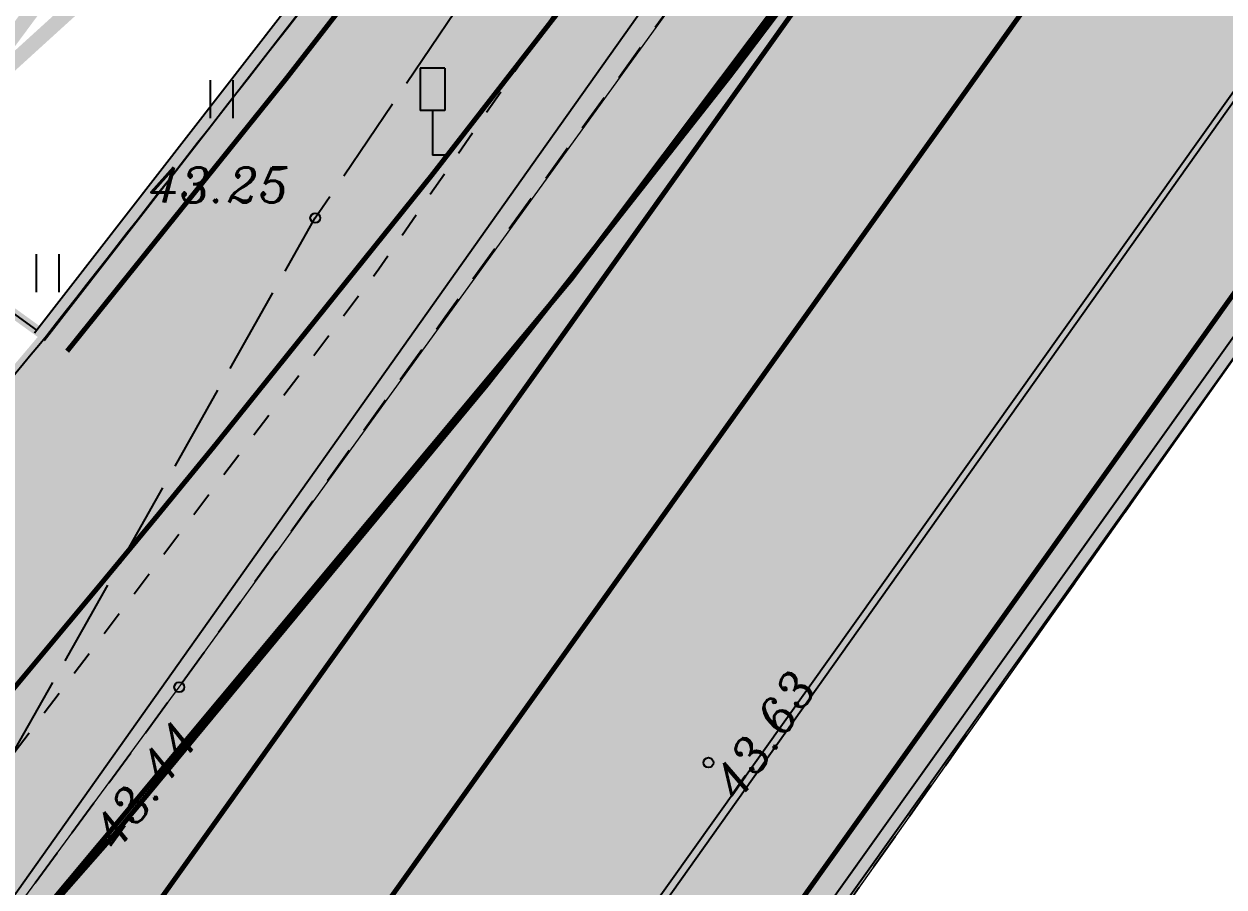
# Model space of a CAD drawing. Header units: metres. Extents: x 751 to 535790, y 161 to 6579518.
# Drawn here: x 535384.03 to 535408.16, y 6578829.16 to 6578846.51 of the extents above; entities that cross this region are included whole.
import ezdxf
from ezdxf.enums import TextEntityAlignment as Align

# ---------------------------------------------------------------- set-up
doc = ezdxf.new("R2010")
doc.units = ezdxf.units.M
for name, pattern in [('08136_Kogujatee$0$911', [2, 1, 1]), ('08136_Kogujatee$0$921', [4, 1, -3]), ('08136_Kogujatee$0$924', [4, 1, -3]), ('08136_Kogujatee$0$DOT', [0.25, 0, -0.25]), ('13132-geo$0$ASFBET', [2.5, 1.5, -1]), ('13132-geo$0$KRUUSKILL', [2, 1, -1]), ('13132-geo$0$TEERADA', [4.5, 3.5, -1]), ('CENTERX2', [4, 2.5, -0.5, 0.5, -0.5])]:
    doc.linetypes.add(name, pattern=pattern)
doc.layers.get('0').update_dxf_attribs({"lineweight": 9})
for name, color, linetype, lineweight in [('-GEODEESIA', 7, 'Continuous', 9), ('-KOGUJATEE', 7, 'Continuous', 9), ('DP_KR-olemasolev', 36, 'Continuous', 9), ('DP_KV-raudtee', 44, 'CENTERX2', 9), ('DP_T-autoliiklus-LIKV', 254, 'Continuous', 9)]:
    doc.layers.add(name, color=color, linetype=linetype, lineweight=lineweight)
doc.layers.add('08136_Kogujatee$0$K-T_kate_kõnnitee', color=7, linetype='Continuous', true_color=0xffffcc)
for name, color, linetype in [('08136_Kogujatee$0$K-T_kate_sõidutee', 254, 'Continuous'), ('08136_Kogujatee$0$K-T_KM', 7, 'Continuous'), ('08136_Kogujatee$0$K-T_tee', 250, 'Continuous'), ('08136_Kogujatee$0$K-T_tee äärekivi', 250, 'Continuous'), ('13132-geo$0$HALJASTUS', 7, 'Continuous'), ('13132-geo$0$korgus', 7, 'Continuous'), ('13132-geo$0$LIIKLUS', 7, 'Continuous'), ('13132-geo$0$SITRASS', 7, 'Continuous'), ('13132-geo$0$TEE', 7, 'Continuous')]:
    doc.layers.add(name, color=color, linetype=linetype)
doc.styles.add('13132-geo$0$italic', font='italic.shx')
doc.linetypes.add('13132-geo$0$SI_KBL', pattern='A,8,-2,4,[132,mkm.shx,S=0.5,R=0,X=0,Y=0],4,-2', length=20)

# ---------------------------------------------------------------- blocks, each defined once
blk = doc.blocks.new('13132-geo$0$HEIN')
at = {"color": 0, "linetype": 'Continuous'}
for p, q in [((-0.4550559781346237, 0.7611157096907846), (-0.4550559781346237, -0.7611157096907846)), ((0.4550559781346237, 0.7611157096907846), (0.4550559781346237, -0.7611157096907846))]:
    blk.add_line(p, q, dxfattribs=at)
blk = doc.blocks.new('13132-geo$0$LIIKLM')
at = {"color": 0, "linetype": 'Continuous', "flags": 128}
for points in [[(-0.5, 3.5), (-0.5, 1.800000000000011)], [(0.5, 3.5), (-0.5, 3.5)], [(0.5, 3.5), (0.5, 1.800000000000011)], [(0.5, 1.800000000000011), (-0.5, 1.800000000000011)], [(0, 1.800000000000011), (0, 0)], [(0.5, 0), (0, 0)]]:
    blk.add_lwpolyline(points, dxfattribs=at)
blk = doc.blocks.new('13132-geo')
at = {"layer": '13132-geo$0$korgus', "linetype": 'Continuous', "ltscale": 0.5}
for centre in [(535389.887, 6578842.61), (535387.152, 6578833.178), (535397.793, 6578831.661)]:
    blk.add_circle(centre, 0.1, dxfattribs=at)
at = {"layer": '13132-geo$0$SITRASS', "linetype": '13132-geo$0$SI_KBL', "ltscale": 0.5, "flags": 128}
blk.add_lwpolyline([(535407.010953886, 6578861.661908781), (535406.910989749, 6578861.521116106), (535394.3944638472, 6578843.88657143), (535382.3932339083, 6578826.959286356), (535375.4527635823, 6578817.170013061), (535365.2591740516, 6578802.791857501), (535351.379243937, 6578783.21259449), (535336.5678780867, 6578762.301744798), (535324.6021892712, 6578745.349317504), (535311.1967672012, 6578726.353077038), (535301.540927056, 6578712.666322452), (535285.8321828021, 6578690.399803775), (535276.1763624059, 6578676.713035258), (535260.4981759806, 6578654.424995583), (535253.5965065148, 6578644.608328196), (535237.4964092833, 6578621.70010501), (535228.3144521733, 6578608.596988448), (535216.8370057857, 6578592.218092745), (535203.0640755033, 6578572.563414131), (535191.586635097, 6578556.184514238), (535182.404682772, 6578543.081394322), (535181.3886722432, 6578541.630303204)], dxfattribs=at)
at = {"layer": '13132-geo$0$TEE', "linetype": '13132-geo$0$TEERADA', "ltscale": 0.5, "flags": 128}
blk.add_lwpolyline([(535383.748, 6578831.747), (535389.887, 6578842.61), (535404.5542577772, 6578864.272324312)], dxfattribs=at)
at = {"layer": '13132-geo$0$TEE', "linetype": '13132-geo$0$KRUUSKILL', "ltscale": 0.5, "flags": 128}
blk.add_lwpolyline([(535352.146, 6578788.14), (535373.043, 6578816.556), (535383.748, 6578831.747), (535391.167, 6578841.585), (535400.935, 6578855.792), (535405.916785953, 6578862.824540559)], dxfattribs=at)
at = {"layer": '13132-geo$0$TEE', "linetype": '13132-geo$0$ASFBET', "ltscale": 0.5, "flags": 128}
for points in [[(535407.4203494043, 6578861.226896728), (535402.639, 6578854.601), (535392.5, 6578840.616), (535387.152, 6578833.178), (535374.446, 6578815.907), (535353.555, 6578787.114)], [(535383.289562431, 6578802.483414428), (535383.35, 6578802.88), (535387.09, 6578809.78), (535416.6198201848, 6578851.451800283)]]:
    blk.add_lwpolyline(points, dxfattribs=at)
at = {"layer": '13132-geo$0$HALJASTUS', "ltscale": 0.5, "xscale": 0.5, "yscale": 0.5, "zscale": 0.5}
for p in [(535388.0000000008, 6578845.000000001), (535384.5000000016, 6578841.499999998)]:
    blk.add_blockref('13132-geo$0$HEIN', p, dxfattribs=at)
at = {"layer": '13132-geo$0$LIIKLUS', "linetype": 'Continuous', "ltscale": 0.5, "xscale": 0.5, "yscale": 0.5, "zscale": 0.5}
blk.add_blockref('13132-geo$0$LIIKLM', (535392.244, 6578843.873), dxfattribs=at)
at = {"layer": '13132-geo$0$korgus', "linetype": 'Continuous', "ltscale": 0.5, "style": '13132-geo$0$italic'}
blk.add_text(' 43.25', height=0.7, dxfattribs=at).set_placement((535386.0533565087, 6578843.623494255), align=Align.TOP_LEFT)
for s, height, rotation, p in [(' 43.63', 0.6999999999999998, 55.58109266768275, (535397.5474138714, 6578830.837984462)), (' 43.44', 0.7, 53.68164587806532, (535385.0539051796, 6578829.869064675))]:
    blk.add_text(s, height=height, rotation=rotation, dxfattribs=at).set_placement(p, align=Align.TOP_LEFT)
blk = doc.blocks.new('08136_Kogujatee$0$A$C43B3112B')
at = {"layer": '08136_Kogujatee$0$K-T_KM', "color": 2, "const_width": 0.15}
for points in [[(0.07499997778359102, 0.1060466142007499), (0.07499997778359102, 2.10604661420075), (2.074999977776315, 0.1060466142007499)], [(2.074999977776315, 0.1060466142007499), (2.074999977776315, 0.1060466142007499), (4.074999977783591, 2.106046614193474), (6.074999977776315, 0.1060466141934739)], [(6.074999977776315, 0.1060466141934739), (6.074999977776315, 0.1060466141934739), (8.074999977783591, 2.106046614193474), (10.07499997776904, 0.1060466141934739)], [(10.07499997776176, 0.106046614186198), (12.07499997775449, 2.106046614186198), (14.07499997776176, 0.106046614186198), (16.07499997776904, 2.106046614186198), (18.07499997775449, 0.106046614186198), (20.07499997776176, 2.106046614193474), (20.07499997776176, 0.1060466141934739)]]:
    blk.add_lwpolyline(points, dxfattribs=at)
blk = doc.blocks.new('08136_Kogujatee')
at = {"layer": '08136_Kogujatee$0$K-T_kate_sõidutee'}
blk.add_hatch(color=256, dxfattribs=at).paths.add_polyline_path([(535383.4952711996, 6578791.026703503), (535383.2226758022, 6578791.189355007), (535383.0089665984, 6578791.368290052), (535382.6870578622, 6578792.741607791), (535382.1081516698, 6578795.211320643), (535382.1764253266, 6578797.987022459), (535382.206314761, 6578799.202193305), (535382.6927427903, 6578801.584994354), (535382.7951787221, 6578802.086783789), (535383.3380938991, 6578803.59621173), (535383.697522488, 6578804.595505132), (535384.9078862143, 6578807.090100164), (535386.2000492879, 6578809.16956226), (535388.1997499631, 6578811.972821987), (535391.5082575472, 6578816.610819155), (535394.2615856037, 6578820.470543639), (535396.5779288984, 6578823.717685551), (535399.2963762227, 6578827.528512841), (535402.3059792486, 6578831.747493744), (535406.436006614, 6578837.537129928), (535411.7804093729, 6578845.029125709), (535420.0195562185, 6578856.606315273), (535426.731236898, 6578866.006259074), (535432.6182830569, 6578874.240483605), (535446.7211554816, 6578894.010449582), (535456.030848304, 6578907.061146262), (535461.6024062161, 6578914.871577148), (535464.4822319498, 6578919.015065117), (535490.8974628109, 6578961.205903799), (535460.1929095265, 6578917.96224032), (535447.7086030684, 6578900.549382886), (535434.4525487694, 6578882.008306921), (535410.013553407, 6578847.483497536), (535384.4752336375, 6578811.65814889), (535372.0523486444, 6578793.948082787), (535373.9043082083, 6578792.932734024), (535376.2260325527, 6578786.416413374), (535376.9827390406, 6578784.46865607), (535377.0999284778, 6578783.299267923), (535376.6084844973, 6578781.322859106), (535376.5545653827, 6578780.932339711), (535378.0789033035, 6578782.808919637), (535383.8160215571, 6578790.931459815)])
h = blk.add_hatch(color=256, dxfattribs=at)
edge = h.paths.add_edge_path()
edge.add_line((535370.0448804717, 6578810.528743024), (535371.6423913616, 6578825.449732505))
edge.add_arc((535081.6000916472, 6579089.895776206), 392.4999944620191, 317.6430078837084, 318.2431554283019)
edge.add_arc((535060.494286522, 6579108.367359484), 420.546082722294, 318.2808204688617, 320.3894213938933)
edge.add_arc((533142.7063072015, 6580599.563510147), 2849.696239585575, 321.8755366425883, 322.2993752476395)
edge.add_arc((512763.6908635301, 6596729.542200442), 28839.53272529283, 321.7037164578674, 321.8232271450729)
edge.add_line((535434.6645641797, 6578904.122169551), (535460.9775604323, 6578941.079103378))
edge.add_line((535460.9775604323, 6578941.079103378), (535471.363612901, 6578933.694830174))
edge.add_line((535471.363612901, 6578933.694830174), (535365.6815960862, 6578784.854444955))
edge.add_line((535365.6815960862, 6578784.854444955), (535256.240097, 6578630.719282))
edge.add_arc((543409.9318661749, 6572841.305527813), 10000.0000541943, 144.6238811963436, 144.9696062102972)
edge.add_line((535221.4551920001, 6578581.414485), (534988.193878, 6578248.658642))
edge.add_line((534988.193878, 6578248.658642), (534867.5938779997, 6578076.421499999))
edge.add_arc((510292.9154656071, 6595283.547447665), 30000.00004085556, 324.91842917102656, 325.00038974859, ccw=False)
edge.add_arc((534787.1963603151, 6577951.135476815), 105.9998450635836, 58.26315350141977, 64.24824097097914)
edge.add_arc((510292.9154397322, 6595283.547525962), 29989.00010692973, 324.9160950286598, 325.0003895078276)
edge.add_line((534858.5831185647, 6578082.730716676), (534939.4443938583, 6578198.091035163))
edge.add_line((534939.4443938583, 6578198.091035163), (535036.4169266555, 6578336.613992944))
edge.add_line((535036.4169266555, 6578336.613992944), (535233.9299533729, 6578618.373589928))
edge.add_arc((543431.4140255006, 6572871.950455716), 10011.00014734787, 144.4979013804427, 144.9696061841899, ccw=False)
edge.add_line((535281.5163895555, 6578685.666347795), (535368.3935965688, 6578807.998721606))
edge.add_arc((535361.967295262, 6578813.996900612), 8.790648433343005, 316.9735150931123, 336.7634555515984)
at = {"layer": '08136_Kogujatee$0$K-T_kate_kõnnitee', "flags": 128}
blk.add_lwpolyline([(535394.2760352563, 6578859.388267532), (535397.2366132031, 6578857.025999463), (535384.2853936079, 6578840.356388438), (535380.7265349501, 6578842.932270598), (535383.4604196232, 6578846.270909453), (535385.1236085938, 6578848.303809786), (535386.6036166161, 6578850.023744307), (535390.7584023622, 6578855.640038384), (535392.7915588523, 6578857.806477193), (535394.2760352563, 6578859.388267532)], close=True, dxfattribs=at)
at = {"layer": '08136_Kogujatee$0$K-T_kate_sõidutee', "flags": 128}
for points in [[(535399.2963762227, 6578827.528512841), (535402.3059792486, 6578831.747493744), (535406.436006614, 6578837.537129928), (535411.7804093729, 6578845.029125709)], [(535410.013553407, 6578847.483497536), (535384.4752336375, 6578811.65814889)]]:
    blk.add_lwpolyline(points, dxfattribs=at)
at = {"layer": '08136_Kogujatee$0$K-T_kate_sõidutee'}
blk.add_lwpolyline([(535370.0448804717, 6578810.528743024), (535371.6423913616, 6578825.449732505, 0.002618643648307925), (535374.396383164, 6578828.502246587, 0.009200766802477897), (535384.4811134749, 6578840.241374816, 0.001849346897103838), (535397.4340316281, 6578856.872617702, 0.0005214637930308261), (535434.6645641797, 6578904.122169551), (535460.9775604323, 6578941.079103378), (535471.363612901, 6578933.694830174), (535365.6815960862, 6578784.854444955), (535256.240097, 6578630.719282, 0.001508511094255607), (535221.4551920001, 6578581.414485), (534988.193878, 6578248.658642), (534867.5938779997, 6578076.421499999, -0.0003576204990756772), (534842.9542602529, 6578041.285483737, 0.02612080887371206), (534833.2504213958, 6578046.607936778, 0.0003678040672685555), (534858.5831185647, 6578082.730716676), (534939.4443938583, 6578198.091035163), (535036.4169266555, 6578336.613992944), (535233.9299533729, 6578618.373589928, -0.002058203387029609), (535281.5163895555, 6578685.666347795), (535368.3935965688, 6578807.998721606, 0.08656516409014758)], format="xyb", close=True, dxfattribs=at)
at = {"layer": '08136_Kogujatee$0$K-T_KM', "linetype": '08136_Kogujatee$0$921', "const_width": 0.1}
blk.add_lwpolyline([(535543.2576606044, 6579041.906610589, -0.001796751246619672), (535536.0513657349, 6579031.721308358), (535286.6044785826, 6578682.036767922, 0.002058203387010061), (535239.0477512648, 6578614.786021847), (534984.4582192799, 6578251.60469087, 0.000134318983616861), (534984.1484701292, 6578251.162569636), (534863.7028432117, 6578079.145898754, -0.000360827945711837), (534838.8459450288, 6578043.700525295)], format="xyb", dxfattribs=at)
at = {"layer": '08136_Kogujatee$0$K-T_KM', "linetype": '08136_Kogujatee$0$911'}
for points, const_width in [([(535491.347699149, 6578962.685357472, 0.01105793324148816), (535488.9027786133, 6578958.960235022), (535465.4462580193, 6578921.438154412, -0.01523346925389781), (535462.0865428062, 6578916.411240216), (535385.3191605024, 6578808.79567861)], 0.1), ([(535418.668961914, 6578873.627349023), (535407.237813, 6578857.602707, -0.03808170371491119), (535368.239897, 6578810.901837999, 0.01676262534340782), (535354.7046838661, 6578796.029380134)], 0.1), ([(535407.6565722091, 6578858.189752965), (535283.5516251661, 6578684.214515845, 0.002058203387022129), (535235.9770725296, 6578616.938562696), (535038.4685785673, 6578335.185431854, 0.0001343189836634056)], 0.1), ([(535407.6565718292, 6578858.189753235, -0.01452466400972914), (535393.3357745772, 6578839.254878349, -0.003179516542490341)], 0.1), ([(535397.8232243154, 6578856.558724325, -0.01234642316110508), (535384.8974182913, 6578839.932294725)], 0.1), ([(535400.7440575898, 6578854.622235129, -0.01224533222573911), (535387.8290764587, 6578837.988628711, -0.01224533222573911)], 0.1), ([(535385.2450315527, 6578840.398790017, -0.02101914011478888), (535363.2237003375, 6578815.784231987, 0.02992051200531165), (535339.2379370846, 6578787.994442055)], 0.15), ([(535393.3357745772, 6578839.254878349, -0.0220280645485441), (535370.0744120001, 6578812.799111001, 0.01827904641028871), (535354.5690483998, 6578795.869807154, 0.02967996487177725)], 0.1)]:
    blk.add_lwpolyline(points, format="xyb", dxfattribs=dict(at, const_width=const_width))
at = {"layer": '08136_Kogujatee$0$K-T_KM', "linetype": '08136_Kogujatee$0$921', "const_width": 0.2, "flags": 128}
blk.add_lwpolyline([(535490.547588369, 6578961.474949665), (535463.2376451849, 6578923.190788064), (535395.2924880451, 6578827.942571751, 0.002058203386997985)], format="xyb", dxfattribs=at)
at = {"layer": '08136_Kogujatee$0$K-T_KM', "linetype": '08136_Kogujatee$0$911', "const_width": 0.4}
for points in [[(535397.5063216275, 6578843.960729112), (535397.5997631201, 6578844.405116066), (535397.2501095423, 6578844.20507454)], [(535395.1356233167, 6578840.637390192), (535395.2662429281, 6578841.25858801), (535394.6772067283, 6578840.921592458)], [(535392.579856529, 6578837.05461494), (535392.7748265079, 6578837.981848792), (535391.9485531175, 6578837.509126646)], [(535390.06412316, 6578833.527960122), (535390.3323725684, 6578834.803694641), (535389.2220157017, 6578834.168444508)], [(535387.599747716, 6578830.07330088), (535387.938726958, 6578831.685410756), (535386.4388254285, 6578830.827296869)]]:
    blk.add_lwpolyline(points, dxfattribs=at)
at = {"layer": '08136_Kogujatee$0$K-T_KM', "linetype": '08136_Kogujatee$0$924', "const_width": 0.1}
blk.add_lwpolyline([(535387.8290764587, 6578837.988628711, -0.003104894731025346), (535384.4259969998, 6578833.872979, -0.01698526632291918), (535380.3166243543, 6578829.164729609, -0.003527209253936603), (535376.6084192827, 6578824.97629382, 0.007600080076568365), (535372.4734703847, 6578820.44276915, -0.001298382127205082), (535367.5502616855, 6578815.223706882)], format="xyb", dxfattribs=at)
at = {"layer": '08136_Kogujatee$0$K-T_tee', "const_width": 0.2}
blk.add_lwpolyline([(535380.7265349503, 6578842.932270598), (535384.4835672829, 6578840.212878657)], dxfattribs=at)
blk.add_lwpolyline([(535384.8587148299, 6578840.716216212, -0.02101914011489884), (535362.8654005758, 6578816.132974414, 0.02992051200500932), (535338.8405725593, 6578788.297924236, 0.02992051200500932)], format="xyb", dxfattribs=at)
at = {"layer": '08136_Kogujatee$0$K-T_tee äärekivi', "linetype": '08136_Kogujatee$0$DOT', "ltscale": 4, "const_width": 0.25}
blk.add_lwpolyline([(535491.8624979481, 6578962.330946416, 0.01105793324104109), (535489.4327444131, 6578958.628932666), (535465.9762238192, 6578921.106852056, -0.01523346925408621), (535462.5953517093, 6578916.048282229), (535386.3042721248, 6578809.100420669)], format="xyb", dxfattribs=at)
at = {"layer": '08136_Kogujatee$0$K-T_tee äärekivi'}
for points in [[(535491.7595381883, 6578962.401828627, 0.0110579332419079), (535489.3267512532, 6578958.695193137), (535465.8702306593, 6578921.173112527, -0.01523346925404872), (535462.4935899286, 6578916.120873827), (535386.2025103442, 6578809.173012266)], [(535491.9654577079, 6578962.260064204, 0.01105793324017213), (535489.5387375731, 6578958.562672195), (535466.0822169791, 6578921.040591585, -0.01523346925412361), (535462.69711349, 6578915.975690632), (535386.4060339053, 6578809.027829072, 0.002058203386985899)]]:
    blk.add_lwpolyline(points, format="xyb", dxfattribs=at)
at = {"layer": '08136_Kogujatee$0$K-T_tee äärekivi', "linetype": '08136_Kogujatee$0$DOT', "ltscale": 4, "const_width": 0.25}
blk.add_lwpolyline([(535397.3353224878, 6578856.949308674), (535384.3374818184, 6578840.219691318)], dxfattribs=at)
at = {"layer": '08136_Kogujatee$0$K-T_tee äärekivi'}
for points in [[(535397.2366132031, 6578857.025999463), (535384.2387725337, 6578840.296382108)], [(535397.4340317724, 6578856.872617885), (535384.4361911031, 6578840.143000529)]]:
    blk.add_lwpolyline(points, dxfattribs=at)
at = {"layer": '08136_Kogujatee$0$K-T_KM', "color": 2, "rotation": 232.1486780561699}
blk.add_blockref('08136_Kogujatee$0$A$C43B3112B', (535397.7855103851, 6578856.683016483), dxfattribs=at)

msp = doc.modelspace()

# ---------------------------------------------------------------- hatches: boundary and pattern name
at = {"layer": 'DP_T-autoliiklus-LIKV', "ltscale": 0.5}
h = msp.add_hatch(color=256, dxfattribs=at)
h.dxf.hatch_style = 1
h.paths.add_polyline_path([(535407.4203494043, 6578861.226896728), (535416.6198201848, 6578851.451800283), (535387.09, 6578809.78), (535383.35, 6578802.88), (535383.289562431, 6578802.483414428), (535373.3912780855, 6578793.31540634), (535372.43, 6578793.936), (535369.456, 6578789.76), (535362.716, 6578780.915), (535361.26, 6578778.978), (535349.627, 6578762.612), (535335.121, 6578741.924), (535321.044, 6578722.052), (535306.133, 6578700.997), (535290.512, 6578678.842), (535275.509, 6578657.703), (535261.336, 6578637.555), (535246.914, 6578617.048), (535232.186, 6578596.248), (535217.36, 6578575.211), (535202.174, 6578553.6), (535188.482, 6578534.107), (535180.085, 6578543.013), (535192.214, 6578560.318), (535209.613, 6578585.014), (535212.397, 6578589.044), (535223.792, 6578604.68), (535237.593, 6578623.465), (535252.52, 6578644.058), (535266.594, 6578664.102), (535281.474, 6578685.115), (535297.044, 6578707.054), (535311.24, 6578726.965), (535326.638, 6578748.757), (535340.8425529244, 6578769.129023597), (535352.355, 6578785.375), (535353.555, 6578787.114), (535374.446, 6578815.907), (535387.152, 6578833.178), (535402.639, 6578854.601)])

# ---------------------------------------------------------------- linework, layer by layer
at = {"layer": 'DP_KR-olemasolev', "ltscale": 0.5, "const_width": 0.3, "flags": 128}
for points in [[(534541.46, 6578331.5), (534643.93, 6578390.96), (534799.24, 6578480.5), (534813.04, 6578456.16), (534900.8200000001, 6578505.94), (534945.38, 6578531.21), (534938.38, 6578544.41), (534981.47, 6578570.2), (535035.47, 6578600.49), (535064.34, 6578616.68), (535051.6, 6578638.9), (535116.8200000001, 6578675.75), (535203.59, 6578724.99), (535237.09, 6578745.4), (535262.28, 6578761.78), (535283.29, 6578776.02), (535306.5700000001, 6578793.07), (535332.9400000001, 6578813.49), (535351.11, 6578828.43), (535360.61, 6578814.9), (535433.13, 6578912.93), (535467.5700000001, 6578969.34)], [(535467.5700000001, 6578969.34), (535433.13, 6578912.93), (535360.61, 6578814.9), (535242.98, 6578647.68), (535186.55, 6578567.350000001), (535185.17, 6578569.600000001), (535150.18, 6578519.58), (535154.25, 6578516.72), (535131.12, 6578483.04), (535080.35, 6578410.97), (534998.62, 6578298.33), (534986.47, 6578281.58), (534978.42, 6578287.45), (534848.14, 6578103.61), (534789.63, 6578021.05), (534799.84, 6578013.86), (534769.95, 6577971.77), (534659.8, 6577815.18)]]:
    msp.add_lwpolyline(points, dxfattribs=at)
at = {"layer": 'DP_KV-raudtee', "ltscale": 1.5, "const_width": 0.3, "flags": 128}
msp.add_lwpolyline([(535094.6658582974, 6578653.325431379), (535113.4716273008, 6578663.947427496), (535145.8150593676, 6578682.236326729), (535187.0811768788, 6578705.567508305), (535226.9628100799, 6578728.831794338), (535252.3534890427, 6578744.67384094), (535270.9382317314, 6578756.896956658), (535300.1497370834, 6578777.304882173), (535324.9389347058, 6578795.927217473), (535344.4335173984, 6578811.536389066), (535374.8400944227, 6578837.581039759), (535388.3527587906, 6578849.868950685), (535394.945041221, 6578856.021608388), (535403.8365315984, 6578864.542594183)], dxfattribs=at)
at = {"layer": 'DP_T-autoliiklus-LIKV', "ltscale": 0.5, "flags": 128}
msp.add_lwpolyline([(535326.638, 6578748.757), (535340.8425529244, 6578769.129023597), (535352.355, 6578785.375), (535353.555, 6578787.114), (535374.446, 6578815.907), (535387.152, 6578833.178), (535402.639, 6578854.601), (535407.4203494043, 6578861.226896728), (535416.6198201848, 6578851.451800283), (535387.09, 6578809.78), (535383.35, 6578802.88), (535383.289562431, 6578802.483414428), (535373.3912780855, 6578793.31540634), (535372.43, 6578793.936), (535369.456, 6578789.76), (535362.716, 6578780.915), (535361.26, 6578778.978), (535349.627, 6578762.612), (535335.121, 6578741.924), (535321.044, 6578722.052)], dxfattribs=at)

# ---------------------------------------------------------------- block references
at = {"layer": '-GEODEESIA', "ltscale": 0.5}
msp.add_blockref('13132-geo', (0, 0), dxfattribs=at)
at = {"layer": '-KOGUJATEE', "ltscale": 0.5}
msp.add_blockref('08136_Kogujatee', (0, 0), dxfattribs=at)

doc.saveas('drawing.dxf')
